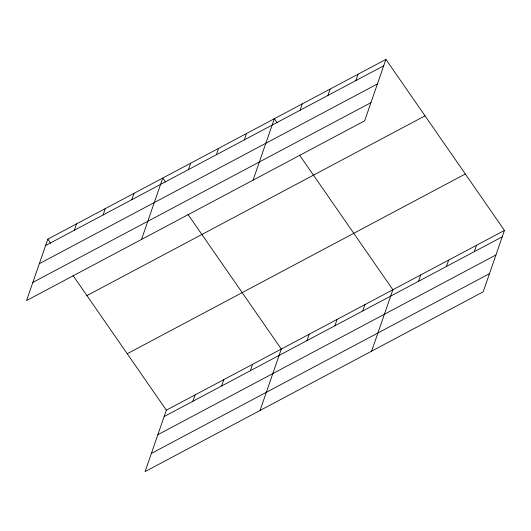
<?xml version="1.0" encoding="UTF-8"?>
<svg xmlns="http://www.w3.org/2000/svg" width="531" height="531" viewBox="0 0 531 531"><rect width="100%" height="100%" fill="white"/><g stroke="black" fill="none" stroke-linecap="round" stroke-linejoin="round"><path stroke-width="0.8" d="M385.918 59.406L47.817 239.156L26.55 300.573L364.651 120.822L385.918 59.406L504.45 230.427L483.183 291.844L145.082 471.594L166.349 410.178L504.45 230.427M74.353 230.242L76.557 223.876M103.087 214.962L105.291 208.597M131.827 199.683L134.031 193.324M141.505 239.454L162.771 178.044L165.566 182.073M188.459 169.575L190.662 163.209M216.356 154.747L218.56 148.381M244.247 139.918L246.45 133.553M253.075 180.142L274.341 118.725L277.136 122.754M192.886 401.263L195.089 394.898M300.035 110.256L302.239 103.897M221.626 385.984L223.83 379.619M327.926 95.427L330.129 89.069M250.366 370.704L252.57 364.339M355.816 80.599L358.02 74.234M260.037 410.476L281.304 349.066L187.914 214.325M306.998 340.597L309.201 334.231M334.888 325.768L337.092 319.403M362.779 310.94L364.983 304.575M371.614 351.164L392.88 289.747L299.491 155.006M418.567 281.277L420.771 274.919M446.458 266.449L448.662 260.084M474.356 251.621L476.559 245.256M45.613 245.521L383.714 65.771M39.321 263.688L377.422 83.938M32.842 282.406L370.937 102.656M86.931 295.594L425.032 115.844M127.234 353.739L465.335 173.989M164.145 416.543L502.246 236.793M157.86 434.71L495.954 254.96M151.375 453.428L489.476 273.677M47.817 239.156L50.611 243.191M72.966 275.436L166.349 410.178"/></g></svg>
